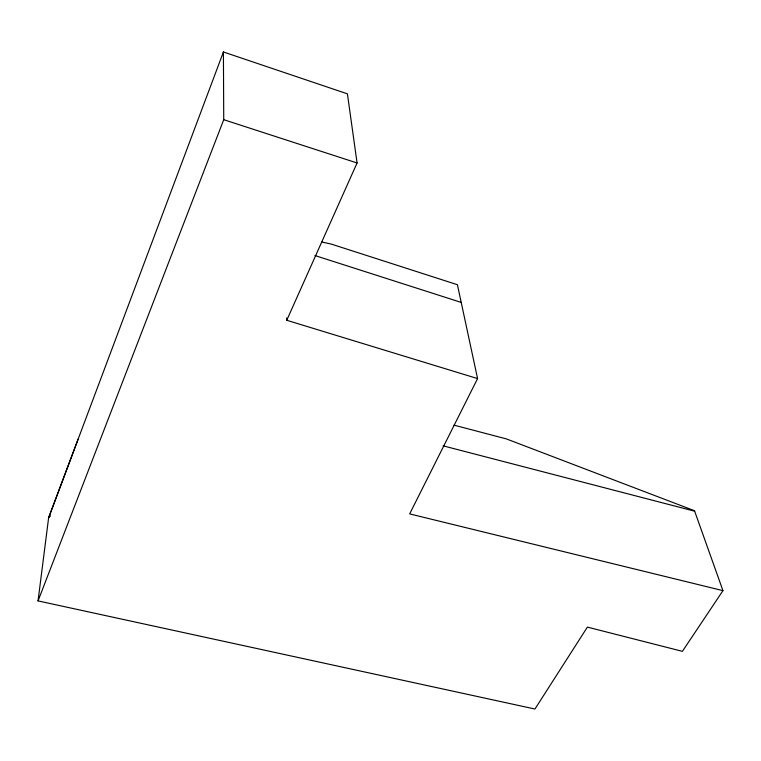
<?xml version="1.0" encoding="UTF-8"?>
<svg xmlns="http://www.w3.org/2000/svg" width="761" height="761" viewBox="0 0 761 761"><rect width="100%" height="100%" fill="white"/><g stroke="black" fill="none" stroke-linecap="round" stroke-linejoin="round"><path stroke-width="1.14" d="M38.05 600.905L48.618 517.794L223.411 51.976L347.416 93.841L357.071 162.978L286.735 320.276L477.575 378.578L409.665 513.894L722.95 590.65L682.398 651.34L587.387 627.112L534.945 709.024L38.05 600.905L223.734 119.696L223.411 51.976M50.159 515.996L48.618 517.794L78.145 439.145M48.618 517.794L49.988 515.863M322.017 242.046L331.254 244.081L457.409 284.719L477.575 378.578M443.111 445.832L694.66 511.202M454.003 425.142L506.35 438.897L694.489 510.726L722.95 590.65M314.93 255.544L461.214 302.421M223.734 119.696L357.071 162.978M286.602 317.927L286.735 320.276"/></g></svg>
